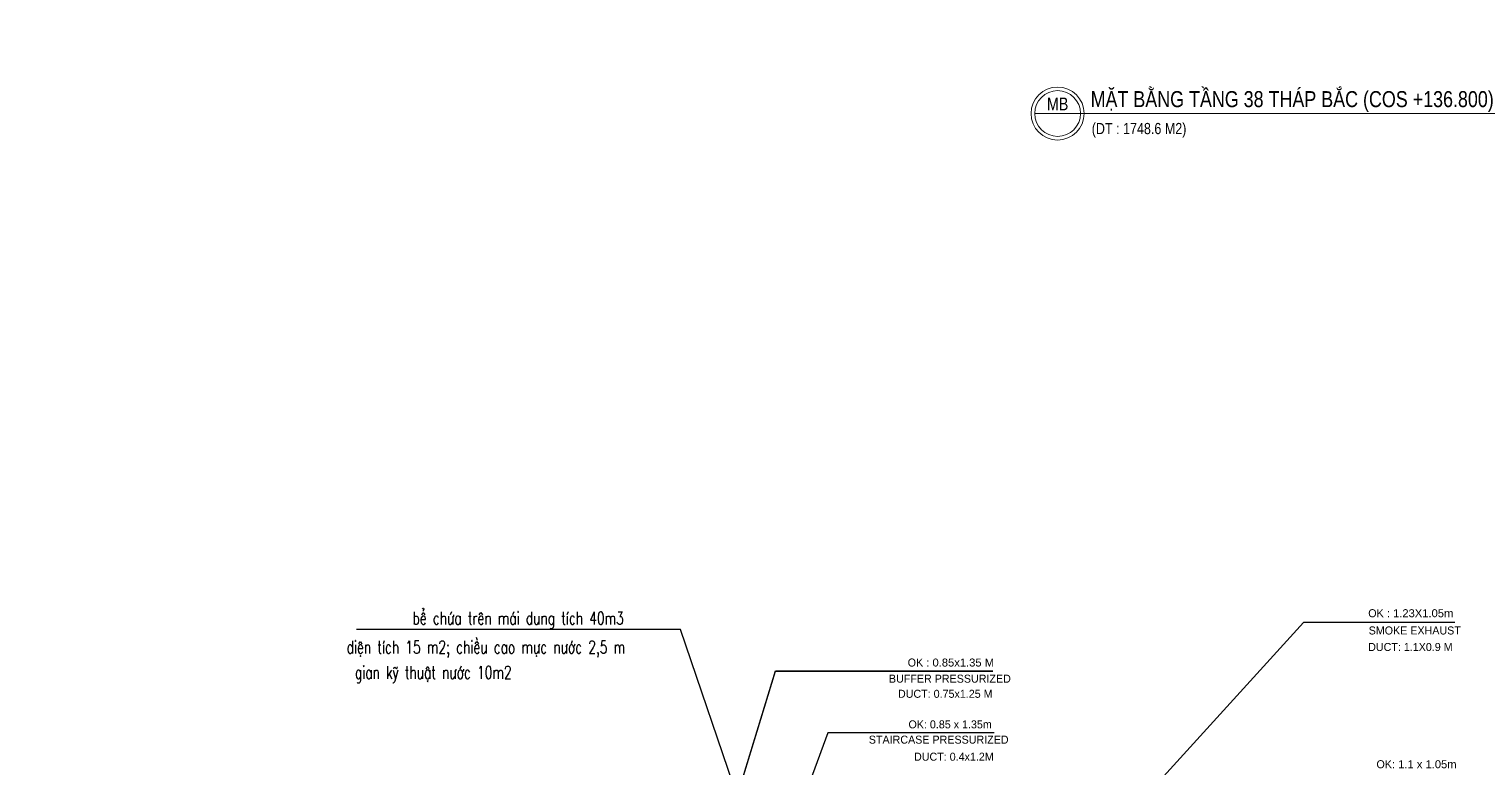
# Model space of a CAD drawing. Header units: millimetres. Extents: x -361340115 to 361596335, y -276742102 to 277032639.
# Drawn here: x 60152 to 150962, y 66722 to 112947 of the extents above; entities that cross this region are included whole.
import ezdxf
from ezdxf.enums import TextEntityAlignment as Align

# ---------------------------------------------------------------- set-up
doc = ezdxf.new("R2010")
doc.units = ezdxf.units.MM
doc.header["$MEASUREMENT"] = 0
doc.linetypes.add('DASHED', pattern=[4.5, 3, -1.5])
for name, color, linetype in [('1-CAPLANH', 4, 'Continuous'), ('A-FLOR-OVHD', 40, 'DASHED'), ('P - Ong cap nuoc lanh', 4, 'Continuous')]:
    doc.layers.add(name, color=color, linetype=linetype)
doc.layers.add('A-REVCLOUD', color=7, linetype='Continuous', true_color=0xfa291e)
doc.layers.add('KT-Ghi chu', color=7, linetype='Continuous', lineweight=15)
doc.layers.add('MEP', color=130, linetype='Continuous', plot=False)
doc.styles.add('Arial', font='arial.ttf', dxfattribs={"width": 0.7})
doc.styles.add('HBA-DimT', font='ARCHS.SHX', dxfattribs={"width": 0.8})
doc.styles.add('HBA-Text', font='GOTHIC.TTF')
doc.styles.add('Vnsimili', font='vnsimli.shx', dxfattribs={"width": 0.7, "bigfont": 'vn.shx'})
doc.dimstyles.new('HBA_150', dxfattribs={"dimscale": 150, "dimtxt": 2.5, "dimasz": 2, "dimexe": 1, "dimexo": 1, "dimgap": 1, "dimtad": 1, "dimdec": 0, "dimdsep": 46, "dimtxsty": 'HBA-DimT', "dimblk": 'ARCHTICK', "dimcen": 1, "dimdle": 1, "dimclrd": 44, "dimclre": 44, "dimclrt": 256, "dimadec": 1, "dimazin": 2, "dimtfac": 1, "dimtdec": 0, "dimtix": 1, "dimtmove": 1, "dimatfit": 2, "dimldrblk": 'OPEN90', "dimfxl": 4, "dimtolj": 1, "dimtzin": 0, "dimlwd": -1, "dimlwe": -1, "dimarcsym": 0})

# ---------------------------------------------------------------- blocks, each defined once
blk = doc.blocks.new('*U40')
at = {"linetype": 'Continuous', "ltscale": 2}
blk.add_line((7.15, 0), (-7.15, 0), dxfattribs=at)
blk.add_lwpolyline([(7.15, 0), (137.9, 0)], dxfattribs=at)
for radius in [8.28, 7.15]:
    blk.add_circle((0, 0), radius, dxfattribs=at)
at = {"layer": 'KT-Ghi chu', "color": 7, "style": 'Arial', "width": 0.8}
for tag, p, height in [('TENHINHVE', (10.3, 2), 5), ('TILE', (10.65, -6.44), 3.5)]:
    blk.add_attdef(tag, p, '', height=height, dxfattribs=at)
at = {"layer": 'KT-Ghi chu', "color": 7, "style": 'Arial'}
for tag, width, p in [('CHITIET', 0.8, (0, 1)), ('KYHIEU', 0.45, (0, -4))]:
    blk.add_attdef(tag, text='', height=3, dxfattribs=dict(at, width=width)).set_placement(p, align=Align.CENTER)
blk = doc.blocks.new('skylight+openings')
at = {"layer": 'A-FLOR-OVHD'}
for points, elevation in [([(24794, 35900), (25914, 35900), (25914, 33400), (24794, 33400)], -2), ([(10544, 26900), (4936, 26900), (5267, 25300), (10544, 25300)], -2), ([(58520, 14396), (62620, 14396), (62620, 12465), (58520, 12465)], 1), ([(53434, 5800), (55220, 5800), (55220, 12365), (53434, 12365)], 0), ([(44420, -4200), (48719, -4200), (48719, -5499), (44420, -5499)], -6)]:
    blk.add_lwpolyline(points, close=True, dxfattribs=dict(at, elevation=elevation))
for points, elevation in [([(25914, 35900), (24794, 33400)], -2), ([(25914, 33400), (24794, 35900)], -2), ([(4936, 26900), (10544, 25300)], -2), ([(10544, 26900), (5267, 25300)], -2), ([(62620, 14396), (58520, 12465)], 1), ([(58520, 14396), (62620, 12465)], 1), ([(55220, 12365), (53434, 5800)], 0), ([(55220, 5800), (53434, 12365)], 0), ([(48719, -4200), (44420, -5499)], -6), ([(44420, -4200), (48719, -5499)], -6), ([(51617, -12454), (52657, -12814), (51813, -15270), (50770, -14903), (51617, -12454)], -6), ([(51617, -12454), (51813, -15270)], -6), ([(50770, -14903), (52657, -12814)], -6)]:
    blk.add_lwpolyline(points, dxfattribs=dict(at, elevation=elevation))
at = {"layer": 'A-FLOR-OVHD', "color": 4}
for points, elevation in [([(11155, 32070), (11655, 32070), (11655, 29070), (11155, 29070)], -2), ([(24694, 32300), (26014, 32300), (26014, 31170), (24694, 31170)], -2), ([(10544, 27100), (18124, 27100), (18124, 25300), (10544, 25300)], -2), ([(57220, 23100), (59620, 23100), (59620, 21580), (57220, 21580)], 1), ([(49799, 14496), (58320, 14496), (58320, 12365), (49799, 12365)], 2), ([(52923, -8372), (54150, -8795), (52817, -12657), (51589, -12234)], 0)]:
    blk.add_lwpolyline(points, close=True, dxfattribs=dict(at, elevation=elevation))
blk = doc.blocks.new('A$C3d8987ab')
at = {"layer": 'A-REVCLOUD', "color": 6}
for points, elevation in [([(71874.1, -52063.6), (62420.5, -52063.6), (45133.8, -71072)], -0.1), ([(21529.1, -80993), (29431.3, -55095.6), (43015, -55095.6)], -0.1), ([(43106.7, -58962.5), (32706.7, -58962.5), (24665.9, -80809.3)], 0)]:
    blk.add_lwpolyline(points, dxfattribs=dict(at, elevation=elevation))
at = {"layer": 'A-REVCLOUD', "color": 210, "char_height": 500, "attachment_point": 1, "style": 'HBA-Text'}
for s, insert in [('OK{\\fArial|b0|i0|c0|p34; : 1.23X1.05m}', (66464.7, -51236.5, -0.1)), ('SMOKE EXHAUST', (66490.5, -52314.1, 0.1)), ('DUCT: 1.1X0.9 M', (66458.9, -53345.3, 0.1)), ('OK{\\fArial|b0|i0|c0|p34; : 0.85x1.35 M}', (37698.5, -54317.4, 0)), ('BUFFER PRESSURIZED', (36524.9, -55324.1, 3.1)), ('DUCT: 0.75x1.25 M', (37090.4, -56269.4, 0.1)), ('OK: 0.85 x 1.35m', (37747.4, -58179.8, 0)), ('STAIRCASE PRESSURIZED', (35268.4, -59134, 0)), ('DUCT: 0.4x1.2M', (38092.7, -60200, 0.1)), ('OK{\\fArial|b0|i0|c0|p34;: 1.1 x 1.05m}', (66978.8, -60670.3, 0))]:
    blk.add_mtext_dynamic_manual_height_columns(s, width=15318.455, gutter_width=6.25, heights=[0], dxfattribs=dict(at, insert=insert))
blk = doc.blocks.new('_ARCHTICK')
at = {"color": 0, "linetype": 'ByBlock', "const_width": 0.15}
blk.add_lwpolyline([(-0.5, -0.5), (0.5, 0.5)], dxfattribs=at)
blk = doc.blocks.new('_Open90')
at = {"color": 0, "linetype": 'ByBlock', "lineweight": -2}
for p, q in [((0, 0), (-1, 0)), ((-0.5, 0.5), (0, 0)), ((0, 0), (-0.5, -0.5))]:
    blk.add_line(p, q, dxfattribs=at)
blk = doc.blocks.new('RKWEWE')
at = {"layer": '1-CAPLANH', "style": 'Vnsimili', "width": 0.7}
for s, p in [('bÓ chøa trªn m¸i dung tÝch 40m3', (84099, 75743, 0)), ('diÖn tÝch 15 m2; chiÒu cao mùc n\xadíc 2,5 m', (79983, 73932, 0)), ('gian kü thuËt n\xadíc 10m2', (80501, 72351, -3))]:
    blk.add_text(s, height=800, dxfattribs=at).set_placement(p)
at = {"layer": 'P - Ong cap nuoc lanh'}
blk.add_leader([(109316, 50531, 0), (100850, 75435, 0), (80595, 75435, 0)], dimstyle='HBA_150', override={"dimgap": 1, "dimtad": 0}, dxfattribs=at)
blk = doc.blocks.new('A$Cd3fdeb23')
blk.add_blockref('RKWEWE', (-181388, -20650, 0))
blk.add_blockref('A$C3d8987ab', (-104054, 107286, 0))

msp = doc.modelspace()

# ---------------------------------------------------------------- block references
at = {"layer": 'A-FLOR-OVHD', "rotation": 19.0471379636342}
msp.add_blockref('skylight+openings', (81853.2, 16791.1), dxfattribs=at)
at = {"layer": 'KT-Ghi chu'}
ref = msp.add_blockref('*U40', (124397.3, 107670), dxfattribs=dict(at, xscale=200, yscale=200, zscale=200))
ref.add_attrib('CHITIET', 'MB', dxfattribs={"color": 7, "height": 800, "style": 'Arial', "width": 0.8}).set_placement((124397.3, 107870), align=Align.CENTER)
ref.add_attrib('TILE', '(DT : 1748.6 M2)', (126527.6, 106381.7), dxfattribs={"color": 7, "height": 700, "style": 'Arial', "width": 0.8})
ref.add_attrib('TENHINHVE', 'MẶT BẰNG TẦNG 38 THÁP BẮC (COS +136.800)', (126457.6, 108069.3), dxfattribs={"color": 7, "height": 1000, "style": 'Arial', "width": 0.8})
at = {"layer": 'MEP'}
msp.add_blockref('A$C3d8987ab', (77334.7, 127936.3, 0), dxfattribs=at)

# ---------------------------------------------------------------- next in the draw order: block references
msp.add_blockref('A$Cd3fdeb23', (181388.2, 20650, 0), dxfattribs=at)

doc.saveas('drawing.dxf')
